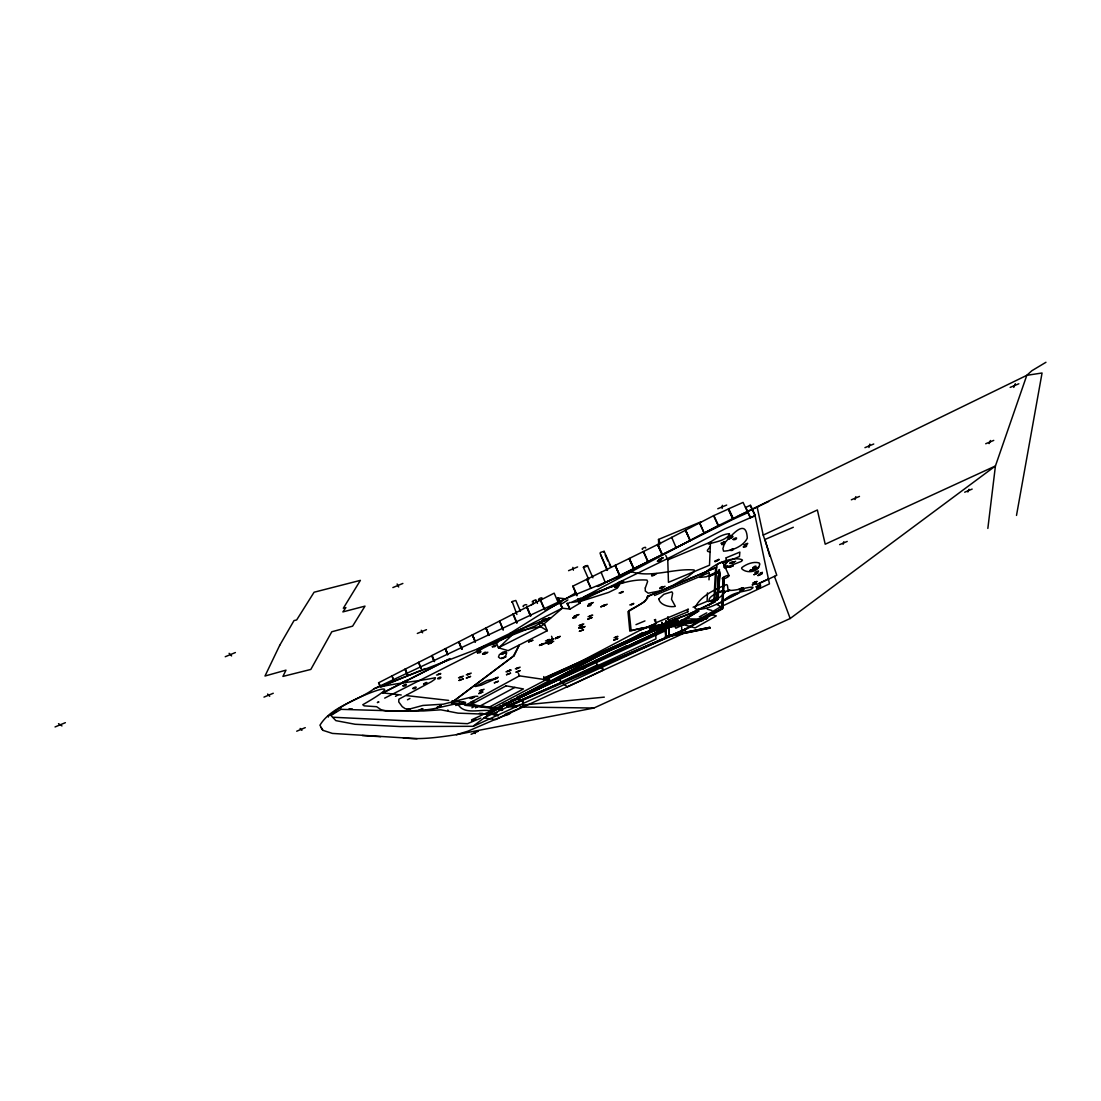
<?xml version="1.0" encoding="UTF-8"?>
<svg xmlns="http://www.w3.org/2000/svg" width="1101" height="1101" viewBox="0 0 1101 1101"><rect width="100%" height="100%" fill="white"/><g stroke="black" fill="none" stroke-linecap="round" stroke-linejoin="round"><path stroke-width="1.5" d="M667.935 619.092L668.348 620.014L687.781 611.867L687.781 609.404M707.448 592.93L707.103 601.311L693.093 607.188M709.003 579.842L709.305 572.589L654.476 595.49M708.273 601.614L717.893 597.582L720.164 573.181M717.508 591.98L717.522 599.467L708.783 604.779M717.522 599.467L717.893 590.962M709.127 604.793L718.169 599.205L718.155 591.705M718.169 599.205L718.54 590.687M723.192 578.204L721.939 609.087L723.495 578.933M715.044 560.781L716.352 560.56M722.297 608.151L684.629 629.29L684.905 629.965L722.586 608.839L723.88 577.942M722.586 608.839L724.265 576.993M716.338 560.726L718.87 559.225M719.641 571.832L717.246 597.857L718.182 575.795M722.16 508.428L722.352 505.331M718.898 569.933L717.246 597.857L719.462 569.492M719.696 574.103L717.893 597.582L718.554 580.461M720.921 543.261L722.242 543.041M717.88 597.774L719.476 571.295M728.312 538.086C727.94 540.453 734.821 535.967 732.523 536.765M726.068 591.333L727.279 591.113M647.746 596.26L647.127 597.747C645.599 603.609 627.102 610.105 628.561 611.537M731.339 562.969C725.27 564.841 737.491 559.102 731.312 563.217L735.633 561.276M738.73 589.379L743.203 587.769M743.794 544.844L745.074 544.623M516.892 614.454L512.144 601.504L515.818 600.472L520.388 611.193M752.726 583.062L757.185 581.452M987.845 528.425L995.428 465.971L1026.806 375.331L1031.83 370.748L1045.95 362.284M754.873 568.666L756.098 568.446M754.901 572.492L756.098 572.272M526.842 604.986C526.333 603.692 521.392 606.266 523.512 606.665M756.291 586.53L756.263 587.26L760.722 585.388M533.201 602.054C529.457 602.316 537.274 598.394 535.623 600.94M1016.498 515.433L1042.055 372.991L1026.806 375.331L719.063 525.273L672.188 549.757L597.293 586.434M551.945 642.378L547.899 643.906L550.61 643.369L552.551 641.8L551.752 641.828M551.56 636.268L552.867 639.571L549.151 641.277M588.746 579.511L583.392 567.304L585.347 565.79L587.535 565.584L592.902 577.791M587.535 565.584L586.599 566.575M650.691 629.015L656.802 626.345M607.532 570.112L600.017 553.142L600.568 552.413L604.105 551.271L611.041 566.822M607.119 570.428L600.554 554.629M604.201 551.408L603.665 552.138M622.285 581.094L617.978 582.897L623.125 580.722M843.132 544.252L843.793 541.761M855.064 499.537L855.821 496.647M868.937 447.501L869.831 444.13M718.898 559.735L714.907 561.689L718.898 559.68L717.838 560.23M724.362 543.715L722.903 548.615L723.55 551.147C731.89 550.94 743.519 546.192 747.276 538.169C746.244 517.112 731.381 535.747 725.174 542.339M967.862 491.982L969.045 489.284M989.083 443.607L990.446 440.496M1013.746 387.387L1015.342 383.74M513.506 655.811L519.245 645.131L514.263 655.494M619.395 582.649L620.909 581.837M619.491 583.475L623.317 580.943M651.448 628.533L649.604 629.235L653.003 627.79M621.693 582.181L620.386 582.924M542.187 598.421C542.683 596.591 536.682 599.467 539.022 599.88M406.393 710.42L407.742 709.76M724.197 565.474L727.073 561.675M723.866 566.533L727.789 561.386M406.792 711.012L408.705 709.939M645.736 547.995C646.507 546.041 640.369 548.904 642.53 549.468M724.472 567.552L726.316 566.313M620.964 581.741L622.148 581.177M731.174 537.494L729.564 537.907M622.712 581.466L621.79 581.934M621.831 582.457L620.537 583.035M722.311 542.71L723.577 542.132M729.743 537.494L731.023 536.903M745.143 544.307L747.62 543.288M732.33 536.971L731.298 537.453M620.455 592.531L621.735 591.966M484.536 653.375L485.83 652.838M495.065 642.915L496.358 642.378M631.162 604.353L632.359 603.816M663.063 558.152L660.504 559.308L661.701 558.083M405.705 681.326L404.356 681.877M717.701 560.299L716.517 560.849M546.867 640.355L548.092 639.832M724.857 542.201L722.407 543.343M559.666 636.901L555.097 638.773L558.303 636.901M405.485 680.831L406.709 680.335M728.559 590.838L727.431 591.361M589.489 616.092L591.953 615.115M757.378 568.199L756.263 568.722M753.813 569.093L754.625 568.666M437.992 674.418L439.271 673.908M747.62 543.811L745.226 544.926M761.286 573.291L760.268 573.8M439.354 673.922L440.565 673.427M440.73 673.881L437.937 674.583M623.07 592.008L620.579 593.122M727.348 590.824L729.619 589.888M758.644 586.104L757.626 586.558M756.194 568.13L757.337 567.607M478.481 650.485L479.307 649.673L478.137 649.673M480.311 649.604L480.931 648.984L480.05 649.012M756.194 571.97L757.323 571.447M496.592 678.257L481.343 685.166L475.302 686.529L486.931 680.583L496.496 678.34L495.436 678.753M377.437 702.41L378.661 701.929M378.73 702.108L377.505 702.603M492.408 644.016L493.248 643.19L492.092 643.204M494.253 643.135L494.886 642.516L494.005 642.53M760.103 573.263L761.231 572.74M459.943 678.023L460.727 677.253L459.585 677.294M496.468 642.406L497.652 641.897M485.926 652.852L487.867 652.191M461.704 677.17L462.296 676.592L461.443 676.633M758.479 567.689L757.529 568.13M487.289 652.81L484.798 653.925M497.79 642.378L495.34 643.479M467.677 675.037L468.475 674.266L467.333 674.307M469.439 674.184L470.044 673.606L469.191 673.647M633.694 603.816L631.341 604.917M615.376 637.176L617.675 636.254M757.557 586.021L758.63 585.526M499.207 647.429L515.323 631.891L541.224 626.249L562.515 608.055L557.67 597.884L562.116 608.179L570.057 609.087L567.373 603.224M495.202 678.244L496.358 677.762M711.397 602.343L717.852 598.531M407.797 709.636L409.778 708.741M471.393 698.653L472.136 697.938M473.072 697.841L473.636 697.305L472.824 697.36M480.697 691.098L481.454 690.368L480.38 690.41M482.389 690.286L482.967 689.735L482.155 689.776M496.496 677.776L498.189 677.156M731.133 536.944L732.303 536.421M409.544 709.347L408.994 710.007M541.499 645.117L542.339 644.333M516.644 669.05L517.456 668.293L516.383 668.321M543.261 644.278L543.894 643.686L543.096 643.7M518.365 668.224L518.97 667.66L518.172 667.688M575.328 616.505L576.222 615.679M548.215 639.86L549.33 639.378M549.44 639.846L547.073 640.906M549.922 640.768L550.775 639.97M577.158 615.638L577.819 615.005L577.02 615.005M551.697 639.915L552.33 639.323L551.532 639.337M589.641 604.545L590.549 603.692L589.475 603.665M591.471 603.665L592.159 603.018L591.361 603.018M550.142 643.245L550.995 642.461L549.936 642.461M406.875 680.803L405.829 681.244M421.229 709.801L420.087 710.269M556.996 637.355L560.244 636.282M436.67 707.558L437.799 707.09M437.854 707.282L436.808 707.723M580.186 625.877L581.053 625.079M581.961 625.024L582.622 624.418L581.837 624.432M603.541 606.238L604.449 605.399L603.417 605.371M605.357 605.371L606.045 604.738L605.261 604.738M581.576 628.451L582.443 627.653L581.411 627.653M724.128 567.538L725.146 567.015M621.845 591.994L623.001 591.512M583.337 627.611L583.998 627.006L583.213 627.019M661.825 558.124L662.995 557.629M653.017 575.617L653.98 574.736M654.999 574.681C654.875 570.91 647.003 579.58 655.59 574.061L654.834 574.048M750.992 570.057L750.139 570.414L750.662 569.946M729.591 590.384L728.724 590.783M419.784 709.787L420.967 709.305M632.497 603.843L633.612 603.362M758.479 571.515L756.263 572.534M493.482 643.603C490.344 641.47 487.069 647.264 495.092 643.232M762.374 572.795L761.41 573.236M422.316 709.305L421.38 709.691M623.331 582.374L622.464 582.759M661.329 588.319L662.265 587.48L661.288 587.439M663.105 587.507C662.816 583.97 655.356 592.297 663.848 586.819L663.105 586.805M582.58 668.568L583.654 668.114M759.786 585.553L758.837 585.993M723.701 542.174L724.83 541.678M729.495 538.898L729.935 538.1M731.367 538.004L732.137 537.316L731.422 537.274M617.757 636.695L615.528 637.699M583.791 668.128L584.796 667.688M497.666 677.789L496.73 678.161M732.358 563.313L733.335 562.46L732.426 562.405M734.147 562.446L734.202 561.785M757.474 567.648L758.506 567.18M757.46 571.488L758.479 571.034M761.369 572.768L762.374 572.314M503.501 653.416L504.327 652.728M547.114 618.734L546.234 619.464L547.293 619.423M758.782 585.553L759.773 585.113M508.992 670.509L508.194 671.156L509.212 671.087M623.772 581.452L622.781 582.044M507.217 704.64L513.837 699.231M584.879 668.114L582.746 669.064M753.414 568.735L752.533 569.107M505.29 652.356L504.492 653.003L505.483 652.879M548.105 618.349L547.252 619.037L548.257 618.941M503.295 653.099L502.221 653.953L503.432 653.856M546.041 619.106L544.899 620.014L546.124 619.959M509.928 670.137L509.157 670.757L510.107 670.633M720.315 591.498L721.375 591.044M507.988 670.867L506.955 671.679L508.125 671.582M710.296 546.605L707.365 550.28L707.613 551.353L710.076 552.041M665.279 636.433L709.787 627.35L710.076 628.01L665.857 637.149L665.073 631.079L665.775 630.777L666.284 636.818L710.076 628.01M592.737 615.156L589.613 616.67M741.606 588.14L740.712 588.815L741.551 588.787M755.603 581.81L754.694 582.498L755.52 582.484M410.425 710.007L406.861 711.191M759.153 585.76L758.259 586.42L759.071 586.406M548.849 618.143L548.16 618.666L548.959 618.569M506.033 652.15L505.373 652.632L506.171 652.521M403.269 737.849C421.036 739.941 438.845 737.243 456.406 734.684L593.866 708.039L790.188 618.501L995.428 465.971L825.213 544.211L817.369 509.997L763.213 535.086L776.769 575.259L759.208 583.489M742.487 587.796L741.634 588.429L742.432 588.347M756.483 581.479L755.616 582.112L756.401 582.044M510.63 669.945L510.011 670.399L510.768 670.289M726.908 567.001L727.334 566.382L726.385 566.451M760.351 584.975L759.167 586.049L759.938 585.966M740.684 588.471L739.528 589.31L740.491 589.269M754.667 582.154L753.511 582.993L754.46 582.966M758.231 586.09L757.089 586.916L758.025 586.874M622.216 582.828L621.225 583.186M724.651 600.128C731.573 592.655 741.248 592.173 750.194 589.709C762.222 582.649 732.316 592.503 728.133 589.985L727.348 585.085L726.343 584.617C714.838 589.53 700.085 596.095 694.882 607.986L695.612 608.922C704.53 610.339 713.448 605.633 721.416 602.027M471.022 702.108C468.916 705.094 478.027 699.341 471.476 701.874M621.019 583.172L619.574 583.64M567.91 599.921L562.515 603.417L558.124 603.32M558.358 603.169L564.799 599.027L631.231 571.736L719.063 525.273M374.175 688.717L477.352 649.026L509.667 633.557L564.799 599.027L374.175 688.717C357.192 701.213 331.291 706.47 319.937 725.229L322.841 730.307L332.406 733.417L417.059 738.716M336.452 711.163L328.084 716.269L328.373 717.026M332.557 714.466L340.925 709.347L404.659 711.218M695.708 612.087L680.803 620.936L505.51 703.58M405.994 710.778L406.861 710.585M619.78 582.842L618.941 582.993M505.799 704.241L681.106 621.597L698.585 610.986M505.882 704.379L681.45 621.611L698.929 610.986M726.963 567.166L725.008 567.841M558.056 597.76L562.267 608.192L384.676 698.13M579.525 601.628L579.966 603.142L569.823 609.225L567.139 603.376M567.166 604.05L569.96 602.398M750.139 570.414L750.896 569.974M724.885 566.987L725.614 566.767M721.141 591.801L720.371 592.09M439.285 706.113L440.813 705.466M715.471 610.794L704.117 617.179M471.902 707.778L474.132 706.553M475.467 707.847L477.696 706.622M706.759 612.83L699.3 616.904L702.025 617.551L709.457 613.491M464.209 702.479L465.379 705.328L519.452 675.863L549.729 680.294L548.546 677.528M707.269 609.128L711.907 610.491M549.729 680.294L497.143 708.727L465.379 705.328M395.465 696.355L397.929 695.02M407.466 699.796L409.902 698.488M480.297 705.879L514.883 687.409M489.917 710.186L492.175 708.989M719.187 570.8L706.292 576.759L699.906 577.392C709.361 567.717 722.504 559.336 736.514 558.785A50.577 12.923 -24.5 0 1 741.813 559.638L742.459 560.134L741.51 561.345L725.366 567.648M640.603 629.937L656.402 623.317L640.603 629.937L492.697 707.874L451.341 702.851L514.181 655.59L451.341 702.851L493.248 707.571L501.932 710.406L500.666 705.603M642.007 633.254L489.422 713.407L498.45 715.691L488.61 713.627L641.993 633.047L703.415 620.4M685.4 530.228L690.189 540.536L685.4 530.228L713.558 515.695L728.188 509.116L732.977 519.369L621.404 574.915M690.093 540.481L685.758 530.131M657.71 544.513L662.43 554.808L657.71 544.513L572.74 586.2L576.965 595.765M671.665 537.302L676.152 547.747M685.483 530.283L657.517 544.706L662.155 554.945M508.662 713.599C511.979 709.98 524.929 708.893 522.658 702.493L523.402 701.089L518.626 698.75L510.864 700.374M602.151 667.082L603.431 670.041L567.524 686.9L560.932 682.014L559.652 679.014M379.776 685.785L378.868 682.73M393.594 680.473L391.984 675.918L393.855 680.335M431.771 655.618L434.276 661.508L431.771 655.618L554.175 593.164L558.62 603.444L545.119 610.339M488.789 635.387L485.995 627.928L489.174 635.291M502.992 629.896L499.551 620.964L503.377 629.8M407.797 680.253L382.942 692.956M448.038 659.774L409.228 679.51M461.636 649.177L458.993 641.759M474.958 640.727L472.412 634.837L475.302 642.337M407.342 675.092L404.989 669.243L431.895 655.659M449.855 658.563L382.597 692.859L401.232 694.992M547.747 608.77L558.895 603.1L561.441 603.389M544.775 624.762L547.321 630.708L508.098 650.663L498.395 647.773L495.877 641.759M726.233 567.4L727.912 566.175L726.013 566.588M660.187 625.189L690.148 613.684L715.265 601.628L690.052 613.518L662.018 624.391M496.042 642.681L511.098 635.084M498.395 647.773L540.398 626.579L547.321 630.708M658.632 625.409L655.026 626.827M530.723 691.18L626.758 645.64M597.76 586.461L603.899 583.447M619.505 575.74L615.239 565.35L619.849 575.658L605.344 582.635L601.105 572.259M758.534 506.488L757.158 507.148L763.213 535.086M726.357 567.51L725.353 567.758M516.63 697.442L677.941 623.166M738.097 516.218L768.663 501.533M722.504 600.499L738.028 593.178M756.8 584.411L767.865 579.195M508.717 702.245L681.147 620.936L681.45 621.611M501.148 706.443L498.037 707.902L501.23 706.581M739.404 592.778L716.834 604.463L722.724 607.738L703.36 619.134L687.313 618.886L681.065 621.735M560.932 682.014L597.403 664.921L603.431 670.041M484.357 717.646L655.962 638.869L655.577 632.332L672.174 625.382M745.487 507.52L750.497 505.208L755.341 515.543L750.304 517.787L743.079 502.414L728.422 508.896L733.238 519.245L747.896 512.653M543.743 678.078L676.661 618.528L677.968 620.166L543.935 680.184M543.866 678.395L676.661 618.528M546.936 678.477L677.968 620.166M507.231 714.232L468.049 731.133L456.406 734.684M660.077 625.024L662.004 624.253M728.353 538.417C739.789 533.503 723.88 537.371 729.825 537.811M502.304 708.865L499.152 710.228L498.904 709.553L502.042 708.191M506.763 706.14L684.973 629.304L685.249 629.978L507.121 706.966M498.904 709.553L502.125 708.328M506.859 706.278L684.973 629.304M793.312 527.269L764.989 539.476L769.75 556.088M577.75 598.848L579.828 603.293L578.672 600.183M622.464 582.25L623.359 582.044M501.808 710.283L502.565 710.145M496.51 712.939L497.198 712.65M471.077 734.284L478.385 731.215M510.809 670.069L505.992 671.803M520.14 667.165L515.364 668.857M419.811 710.076L418.394 710.379M495.202 678.546L493.826 678.822M437.937 707.131L441.24 705.741M635.979 624.652L644.938 620.909M484.123 689.254L479.362 690.946M718.953 592.366L720.178 591.843M474.779 696.823L470.058 698.502M455.731 705.493L463.562 702.204M839.65 544.61L847.22 541.431M964.682 492.216L972.169 489.078M654.379 619.739L655.756 622.836L688.428 609.142M756.263 586.819L757.46 586.31M665.582 637.121L666.077 631.465M582.539 668.857L581.287 669.119M471.696 721.155L476.141 719.283M486.504 714.934L489.463 713.696L489.739 714.356L486.78 715.595M333.52 717.274L467.526 723.687L480.862 718.086M660.352 559.005L658.962 559.239M667.77 559.872L710.489 542.091L709.512 565.198L668.458 582.333L667.77 559.872L665.788 555.496M620.358 582.746L618.982 583.324L619.822 583.131M549.014 618.308L543.894 620.124M656.843 573.552L651.847 575.273M496.138 641.993L490.977 643.782M482.183 648.475L477.036 650.251M593.398 602.508L588.374 604.243M404.15 681.643L402.608 681.959M620.441 592.847L619.051 593.095M296.706 731.215L305.266 727.637M851.348 499.799L859.482 496.413M985.712 443.744L993.749 440.386M484.578 653.677L483.091 653.966M579.057 614.496L574.061 616.23M438.019 674.734L436.533 675.023M607.257 604.229L602.316 605.949M589.462 616.409L588.085 616.67M506.199 652.287L501.216 654.063M665.045 586.31L660.187 588.003M725.931 561.331L722.573 562.969L725.917 561.565M716.338 567.235L715.237 568.13L716.957 567.07M583.819 623.923L578.947 625.616M631.121 604.655L629.786 604.903M546.867 640.658L545.477 640.933M463.507 676.097L458.525 677.844M471.242 673.11L466.274 674.858M553.528 638.828L548.642 640.534M557.078 637.727L555.702 638.002M545.105 643.177L540.206 644.897M585.195 626.51L580.351 628.203M719.393 571.791L709.361 576.195L719.38 571.997M553.748 641.305L548.876 643.012M263.979 697.112L273.268 693.258M417.32 633.46L426.486 629.662M568.57 570.676L577.612 566.932M717.769 508.745L726.688 505.056M864.946 447.653L873.754 444.006M1010.168 387.387L1018.852 383.781M658.811 546.055L658.508 539.435L701.103 521.75M55.05 726.949L65.372 722.683M225.237 656.733L235.394 652.549M392.864 587.576L402.87 583.447M425.22 668.541L381.18 686.735C399.002 682.716 417.871 681.395 435.39 677.721L434.95 679.207L431.454 681.684L398.879 699.19L398.741 701.929L402.209 706.636L405.251 708.727L409.366 709.085L422.867 705.438L443.276 704.186L473.169 696.63A20.176 4.955 -22.4 0 1 477.806 696.341M509.667 633.557L550.83 617.661L534.907 626.07L477.352 649.026M489.739 714.356L458.044 713.145L440.84 709.815L423.527 710.957L386.699 711.04L381.496 709.994L376.625 706.704L364.128 705.851L362.78 704.723C424.835 669.133 335.021 703.47 331.305 715.884L335.86 720.632L355.1 724.265L400.227 726.564L472.88 726.302L492.918 711.452C483.394 707.764 465.145 715.953 458.319 704.833A16.997 4.184 -22.3 0 0 453.24 704.365L435.955 708.273A68.248 17.478 -22.5 0 1 426.472 709.787L410.425 711.012M580.722 598.173L570.882 602.536L581.479 601.077L608.702 592.393L617.262 588.168L619.45 585.113L610.917 586.833L593.081 593.37M583.805 596.962L591.512 593.962M533.586 603.265L531.315 605.027M647.732 596.439C652.398 594.251 645.007 596.425 647.842 597.705L644.209 601.986L628.01 611.771L629.813 631.134L637.562 629.056M585.044 567.29L583.392 567.304M406.159 711.012L406.998 710.792M665.775 630.777L665.981 636.144L709.787 627.35M422.908 708.672L421.394 709.099L422.192 708.851M638.773 628.836L646.92 627.46L650.182 627.625L650.14 628.699L650.897 627.336C645.516 626.194 630.309 631.534 631.121 630.267L629.084 611.316M649.095 626.593L707.654 618.198L648.379 626.882M507.96 706.47L519.782 705.328M523.168 704.998L604.311 697.139M549.234 641.346C539.366 647.099 551.573 639.585 552.895 639.406M558.482 636.915L559.157 637.245L557.285 637.974M426.307 710.09L429.376 709.925M471.063 697.979L472.123 697.938M512.419 602.371L511.676 602.192M541.265 644.346L542.325 644.333M549.702 639.984L550.761 639.984M580.021 625.065L581.039 625.079M508.015 706.856L516.589 706.966M520.03 707.021L593.866 708.039M575.149 615.652L576.208 615.679M349.017 708.851L352.375 708.948M479.458 713.31L482.788 713.434M362.229 735.523L380.657 736.693M405.388 680.817L404.232 681.794M652.962 574.681L653.966 574.75M406.31 695.571L448.671 700.415M452.057 700.8L465.613 702.355M693.382 623.29L704.461 617.069M565.391 599.013L575.369 593.054L575.052 591.361M557.67 597.884L565.625 598.861M483.766 717.921L495.711 719.572L681.725 634.231L681.643 623.689M493.179 713.476L495.835 713.861M681.202 620.331L691.222 622.643M493.509 707.654L502.496 709.994M682.813 624.446L695.116 627.914L716.297 615.886L709.003 613.752L719.682 607.339L769.461 583.86L755.038 515.598M378.483 682.84L404.989 669.243M432.156 655.522L434.551 661.371M418.738 662.348L421.119 668.197M418.476 662.485L420.857 668.321M458.608 641.855L461.746 649.218M513.272 614.041L517.002 622.836M540.605 600.017L544.5 608.881M526.705 607.202L530.462 616.01M539.641 622.244L545.38 625.533M58.518 723.66L61.959 725.931M474.036 726.027L669.078 636.461L668.775 626.854L668.761 636.516M471.517 719.875L666.353 630.378L665.995 620.647L666.036 630.433M699.768 522.851L704.227 533.256L699.493 523.003M573.015 586.062L576.924 594.898M587.122 579.222L590.976 588.003M586.847 579.36L590.7 588.14M633.97 568.68L629.455 558.51M619.78 575.603L615.239 565.35M647.87 561.868L643.342 551.684M648.145 561.73L643.617 551.546M229.104 653.306L231.595 655.935M267.612 694.057L269.704 696.272M300.119 728.463L301.908 730.348M535.994 600.141L537.453 603.403M321.12 727.61L322.841 730.307M397.117 583.998L398.686 586.998M421.284 630.281L422.591 632.8M459.186 702.92L460.149 704.764M474.338 731.931L475.178 733.541M745.762 507.396L750.593 517.663M722.917 562.446L728.958 575.52M658.508 539.435L660.504 543.811M687.354 610.945L687.781 611.867M681.065 620.248L683.102 624.79L675.835 628.217L673.606 623.689M667.853 616.656L668.348 620.014M605.178 554.89L607.89 561.028M609.252 564.084L610.615 567.153M595.448 660.421L597.403 664.921M540.343 600.155L544.224 609.018M539.118 623.579L540.398 626.579M530.723 615.872L526.966 607.064L530.627 615.817M547.114 677.101L548.092 679.413L544.706 678.918L543.715 676.592M512.901 614.124L516.727 622.973M518.254 673.014L519.452 675.863M485.83 628.107L488.899 635.428M472.412 634.837L474.848 640.686M499.978 705.713L501.932 710.406M497.762 707.227L498.12 708.039M458.883 641.718L462.021 649.081M447.956 654.503L445.437 648.613L447.846 654.462M447.846 709.98L448.121 710.668M407.728 674.996L405.251 669.119L407.604 674.954M378.744 682.703L380.616 687.12M340.636 708.604L340.925 709.347M774.43 576.332L790.188 618.501M713.847 515.557L718.581 525.741M713.558 515.695L718.306 525.865M728.738 508.855L733.5 519.025M750.221 505.428L755.052 515.681L724.857 528.934L672.394 556.211L579.36 601.697L579.676 603.265M572.837 567.387L573.401 570.194M614.055 637.727L615.321 637.314M655.563 619.409L655.756 622.836M501.45 706.319A3.399 0.812 -22.8 0 1 500.638 706.25M502.882 704.296A3.399 0.812 -22.8 0 1 503.694 703.952M504.519 703.663A3.399 0.812 -22.8 0 1 506.419 703.319M717.109 565.859A3.73 0.963 -24.7 0 1 716.875 564.607A3.73 0.963 -24.7 0 1 721.155 562.487A3.73 0.963 -24.7 0 1 722.848 563.024M506.584 652.783C506.625 656.54 501.354 660.944 498.464 657.036L499.345 654.71L502.662 652.246L505.249 651.613L506.584 652.783M459.076 680.473L463.191 678.904L459.076 680.473M658.825 598.93C659.816 605.123 670.165 607.656 675.34 606.334L671.5 599.247L672.642 593.178L671.858 591.815L663.834 594.306L658.825 598.93M466.397 678.023L470.512 676.468L466.397 678.023M715.196 567.896L649.329 595.737L715.196 567.896M477.394 652.81C482.169 653.691 482.045 648.654 477.394 652.81M715.609 568.157L713.806 602.027L714.755 601.628L716.627 567.731L715.609 568.157M478.784 693.561L482.733 692.061L478.784 693.561M482.582 653.801C487.316 654.668 487.22 649.686 482.582 653.801M726.178 557.808L725.876 562.184L739.459 556.514L739.872 552.083L726.178 557.808M492.34 646.741C497.074 647.636 497.005 642.585 492.34 646.741M494.39 682.813L498.354 681.299L494.39 682.813M501.657 658.412L505.786 656.843L501.657 658.412M759.649 563.973C759.291 572.369 746.368 573.91 741.62 568.57L741.785 567.634C746.395 564.097 753.373 561.249 759.126 562.914L759.649 563.973M506.529 674.707L510.52 673.193L506.529 674.707M516.121 672.105L520.085 670.592L516.121 672.105M645.296 587.962L645.255 590.989L648.228 593.205L661.027 590.7L673.041 585.305L687.946 576.676L694.346 571.419L694.125 569.974C673.372 568.185 652.177 578.121 631.231 571.736L577.791 600.196C600.004 592.655 622.973 578.342 646.948 580.076L647.608 581.548L645.296 587.962M528.631 641.855L532.774 640.287L528.631 641.855M542.064 620.565C546.688 621.542 546.839 616.326 542.064 620.565M539.504 645.447L543.564 643.906L539.504 645.447M572.864 617.909C577.309 618.858 577.598 613.752 572.864 617.909M578.699 627.859L582.759 626.318L578.699 627.859M579.429 631.313L583.461 629.786L579.429 631.313M587.673 605.88C592.104 606.899 592.462 601.669 587.673 605.88M587.796 619.175L591.884 617.62L587.796 619.175M600.857 606.802L604.972 605.247L600.857 606.802M614.812 586.998C619.202 588.085 619.712 582.677 614.812 586.998M613.808 640.121L617.647 638.649L613.808 640.121M657.462 561.221C661.77 562.432 662.499 556.789 657.462 561.221M725.16 591.966C710.049 609.665 698.846 598.036 723.811 590.7A13.57 3.344 -24.5 0 1 725.16 591.966M721.623 544.472C725.628 545.683 726.674 540.109 721.623 544.472M733.17 539.518C737.133 540.756 738.234 535.155 733.17 539.518M730.142 550.362C734.023 551.546 735 546.179 730.142 550.362M729.096 567.373L733.046 565.886L729.096 567.373M743.368 546.922C747.221 548.078 748.336 542.669 743.368 546.922M740.01 591.031L743.753 589.613L740.01 591.031M729.536 534.522C725.036 540.839 715.815 541.761 708.824 543.935L708.081 543.715C714.301 539.366 721.582 534.302 729.275 533.682L729.536 534.522M750.001 571.171L753.8 569.589L750.001 571.171M752.905 567.634C756.58 568.639 757.667 563.657 752.905 567.634M754.006 574.653L757.777 573.07L754.006 574.653M752.341 584.851L756.084 583.434L752.341 584.851M757.97 575.548L761.713 573.979L757.97 575.548M757.061 588.691L760.708 587.163L757.061 588.691M279.668 645.392L264.997 676.014L285.985 670.151L282.929 676.413L310.826 669.436L331.8 631.768L352.595 626.166L364.995 606.128L342.879 611.908L345.893 607.601L343.333 608.234L360.385 580.365L314.088 592.228L296.664 619.946L294.008 620.579L279.668 645.392M402.911 685.772C406.365 687.423 408.499 681.67 402.911 685.772M412.779 688.469C416.164 690.079 418.311 684.45 412.779 688.469M423.61 683.955C426.94 685.579 429.156 679.923 423.61 683.955M437.592 678.546C440.854 680.198 443.042 674.583 437.592 678.546M705.975 618.996L661.467 627.887L661.907 622.148L662.169 627.598L705.975 618.996M506.13 685.84L471.242 704.516L489.161 707.214L523.457 688.937L506.13 685.84M445.286 648.792L447.584 654.6L445.286 648.792M633.763 568.887L629.111 558.579L633.763 568.887M505.896 715.333A3.413 0.798 -22.8 0 0 510.658 712.732A3.413 0.798 -22.8 0 0 505.937 713.833A3.413 0.798 -22.8 0 0 505.896 715.333M723.797 578.809A3.73 0.936 -24.7 0 0 729.041 575.754A3.73 0.936 -24.7 0 0 724.045 576.924A3.73 0.936 -24.7 0 0 723.797 578.809"/></g></svg>
